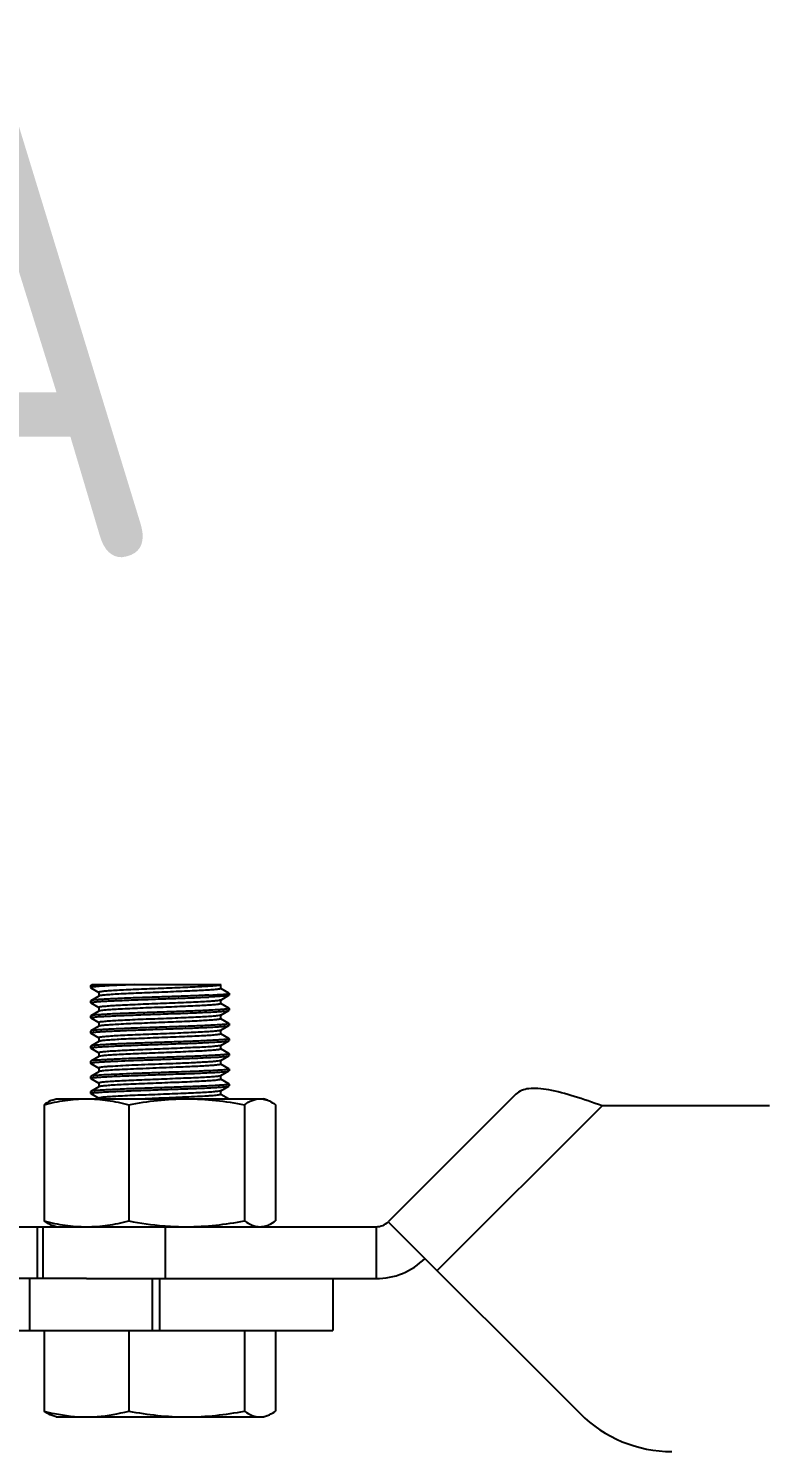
# Model space of a CAD drawing. Extents: x -427546 to -314919, y 698702 to 968782.
# Drawn here: x -406763 to -406141, y 904208 to 905403 of the extents above; entities that cross this region are included whole.
import ezdxf

# ---------------------------------------------------------------- set-up
doc = ezdxf.new("R2010")
doc.units = 0
doc.header["$LTSCALE"] = 1000
doc.header["$MEASUREMENT"] = 0
doc.layers.get('0').update_dxf_attribs({"linetype": 'CONTINUOUS'})
doc.styles.get("Standard").update_dxf_attribs({"font": 'GBENOR', "bigfont": 'GBCBIG'})

msp = doc.modelspace()

# ---------------------------------------------------------------- linework, layer by layer
at = {"linetype": 'CONTINUOUS'}
for p, q in [((-406711.3, 904599), (-406711.2, 904599.1)), ((-406711.3, 904599), (-406711.3, 904597.4)), ((-406709.9, 904599.9), (-406711.2, 904599.1)), ((-406711.2, 904597.3), (-406704.4, 904593.4)), ((-406709.9, 904599.9), (-406601.8, 904599.9)), ((-406704.4, 904593.4), (-406704.4, 904590.3)), ((-406602.2, 904599.7), (-406601.8, 904599.9)), ((-406602, 904596.6), (-406602, 904599.7)), ((-406595.3, 904592.8), (-406602, 904596.7)), ((-406602, 904587), (-406595.3, 904591)), ((-406595.1, 904592.7), (-406595.3, 904592.8)), ((-406595.1, 904591.1), (-406595.3, 904591)), ((-406595.1, 904592.7), (-406595.1, 904591.1)), ((-406711.2, 904586.4), (-406711.3, 904586.3)), ((-406711.3, 904586.3), (-406711.3, 904584.7)), ((-406711.2, 904584.6), (-406711.3, 904584.7)), ((-406704.4, 904590.3), (-406711.2, 904586.4)), ((-406711.2, 904584.6), (-406704.4, 904580.7)), ((-406704.3, 904590.4), (-406704.4, 904590.3)), ((-406704.4, 904580.7), (-406704.4, 904577.6)), ((-406602.2, 904587), (-406602, 904587)), ((-406602, 904583.9), (-406602, 904587)), ((-406595.3, 904580.1), (-406602, 904584)), ((-406595.3, 904580.1), (-406595.1, 904580)), ((-406595.1, 904580), (-406595.1, 904578.4)), ((-406711.2, 904573.7), (-406711.3, 904573.6)), ((-406711.3, 904573.6), (-406711.3, 904572)), ((-406711.2, 904571.9), (-406711.3, 904572)), ((-406704.4, 904577.6), (-406711.2, 904573.7)), ((-406711.2, 904571.9), (-406704.4, 904568)), ((-406704.3, 904577.7), (-406704.4, 904577.6)), ((-406704.4, 904568), (-406704.4, 904564.9)), ((-406704.1, 904577.8), (-406704.3, 904577.7)), ((-406602.2, 904574.3), (-406602, 904574.3)), ((-406602, 904574.3), (-406595.3, 904578.2)), ((-406602, 904571.2), (-406602, 904574.3)), ((-406595.3, 904567.4), (-406602, 904571.3)), ((-406595.3, 904578.2), (-406595.1, 904578.4)), ((-406595.3, 904567.4), (-406595.1, 904567.3)), ((-406595.1, 904567.3), (-406595.1, 904565.7)), ((-406711.2, 904561), (-406711.3, 904560.9)), ((-406711.3, 904560.9), (-406711.3, 904559.3)), ((-406711.2, 904559.2), (-406711.3, 904559.3)), ((-406704.4, 904564.9), (-406711.2, 904561)), ((-406711.2, 904559.2), (-406704.4, 904555.3)), ((-406704.3, 904565), (-406704.4, 904564.9)), ((-406704.4, 904555.3), (-406704.4, 904552.2)), ((-406602.2, 904561.5), (-406602, 904561.6)), ((-406602, 904561.6), (-406595.3, 904565.5)), ((-406602, 904558.5), (-406602, 904561.6)), ((-406595.3, 904554.7), (-406602, 904558.6)), ((-406595.3, 904565.5), (-406595.1, 904565.7)), ((-406711.2, 904548.3), (-406711.3, 904548.2)), ((-406711.3, 904548.2), (-406711.3, 904546.6)), ((-406711.2, 904546.5), (-406711.3, 904546.6)), ((-406704.4, 904552.2), (-406711.2, 904548.3)), ((-406711.2, 904546.5), (-406704.4, 904542.6)), ((-406704.3, 904552.3), (-406704.4, 904552.2)), ((-406602.2, 904548.8), (-406602, 904548.9)), ((-406602.2, 904548.8), (-406602.2, 904548.8)), ((-406602, 904548.9), (-406595.3, 904552.8)), ((-406602, 904545.8), (-406602, 904548.9)), ((-406595.3, 904542), (-406602, 904545.9)), ((-406595.3, 904554.7), (-406595.1, 904554.5)), ((-406595.3, 904552.8), (-406595.1, 904553)), ((-406595.1, 904554.5), (-406595.1, 904553)), ((-406711.2, 904535.6), (-406711.3, 904535.5)), ((-406711.3, 904535.5), (-406711.3, 904533.9)), ((-406711.2, 904533.8), (-406711.3, 904533.9)), ((-406704.4, 904539.5), (-406711.2, 904535.6)), ((-406711.2, 904533.8), (-406704.4, 904529.9)), ((-406704.4, 904542.6), (-406704.4, 904539.5)), ((-406704.3, 904539.6), (-406704.4, 904539.5)), ((-406602.2, 904536.1), (-406602, 904536.2)), ((-406602, 904536.2), (-406595.3, 904540.1)), ((-406602, 904533.1), (-406602, 904536.2)), ((-406595.3, 904529.3), (-406602, 904533.2)), ((-406595.3, 904542), (-406595.1, 904541.8)), ((-406595.3, 904540.1), (-406595.1, 904540.3)), ((-406595.1, 904541.8), (-406595.1, 904540.3)), ((-406711.2, 904522.9), (-406711.3, 904522.8)), ((-406711.3, 904522.8), (-406711.3, 904521.2)), ((-406711.2, 904521.1), (-406711.3, 904521.2)), ((-406704.4, 904526.8), (-406711.2, 904522.9)), ((-406711.2, 904521.1), (-406704.4, 904517.2)), ((-406704.4, 904529.9), (-406704.4, 904526.8)), ((-406704.3, 904526.9), (-406704.4, 904526.8)), ((-406602.2, 904523.4), (-406602, 904523.5)), ((-406602, 904523.5), (-406595.3, 904527.4)), ((-406602, 904520.4), (-406602, 904523.5)), ((-406595.3, 904516.6), (-406602, 904520.4)), ((-406595.3, 904529.3), (-406595.1, 904529.1)), ((-406595.3, 904527.4), (-406595.1, 904527.6)), ((-406595.1, 904529.1), (-406595.1, 904527.6)), ((-406711.2, 904510.2), (-406711.3, 904510.1)), ((-406711.3, 904510.1), (-406711.3, 904508.5)), ((-406711.2, 904508.4), (-406711.3, 904508.5)), ((-406704.4, 904514.1), (-406711.2, 904510.2)), ((-406711.2, 904508.4), (-406704.4, 904504.5)), ((-406704.4, 904517.2), (-406704.4, 904514.1)), ((-406704.3, 904514.2), (-406704.4, 904514.1)), ((-406602.2, 904510.7), (-406602, 904510.8)), ((-406602, 904510.8), (-406595.3, 904514.7)), ((-406602, 904507.7), (-406602, 904510.8)), ((-406595.6, 904504), (-406602, 904507.7)), ((-406595.3, 904516.6), (-406595.1, 904516.4)), ((-406595.3, 904514.7), (-406595.1, 904514.8)), ((-406595.1, 904516.4), (-406595.1, 904514.8)), ((-406354.5, 904507.8), (-406461.5, 904400.8)), ((-406750.4, 904499.1), (-406750.4, 904401.5)), ((-406743.6, 904502.9), (-406740.3, 904504)), ((-406740.3, 904504), (-406566.1, 904504)), ((-406704.4, 904504.5), (-406704.4, 904504)), ((-406679.3, 904499.1), (-406679.3, 904401.5)), ((-406582.1, 904499.1), (-406582.1, 904401.5)), ((-406562.9, 904502.9), (-406566.1, 904504)), ((-406556.1, 904499.1), (-406556.1, 904401.5)), ((-406281.9, 904498.2), (-406420.4, 904359.8)), ((-406141.4, 904498.2), (-406281.9, 904498.2)), ((-406461.5, 904400.8), (-406300.4, 904239.7)), ((-406798.4, 904396.6), (-406471.7, 904396.6)), ((-406755.9, 904353), (-406755.9, 904396.6)), ((-406751.4, 904396.6), (-406751.4, 904353)), ((-406740.3, 904396.6), (-406743.6, 904397.7)), ((-406648.7, 904396.6), (-406648.7, 904353)), ((-406566.1, 904396.6), (-406562.9, 904397.7)), ((-406471.7, 904396.6), (-406471.7, 904353)), ((-406714.7, 904353), (-406887.4, 904353)), ((-406762.2, 904309.5), (-406762.2, 904353)), ((-406714.7, 904353), (-406471.7, 904353)), ((-406659.6, 904353), (-406659.6, 904309.5)), ((-406653.2, 904309.5), (-406653.2, 904353)), ((-406508, 904353), (-406508, 904309.5)), ((-406887.4, 904309.5), (-406508, 904309.5)), ((-406750.4, 904309.5), (-406750.4, 904241.8)), ((-406679.3, 904309.5), (-406679.3, 904241.8)), ((-406582.1, 904309.5), (-406582.1, 904241.8)), ((-406556.1, 904309.5), (-406556.1, 904241.8)), ((-406740.3, 904236.9), (-406743.6, 904238)), ((-406740.3, 904236.9), (-406566.1, 904236.9)), ((-406566.1, 904236.9), (-406562.9, 904238))]:
    msp.add_line(p, q, dxfattribs=at)
for centre, radius, start, end in [((-406471.7, 904411.1), 14.5, 270, 315), ((-406629.7, 904638.5), 242, 265.1935, 265.4899), ((-406630.6, 904625.8), 229.2, 265.4618, 269.97), ((-406471.7, 904411.1), 58.1, 270, 315), ((-406223.4, 904316.7), 108.9, 225, 270)]:
    msp.add_arc(centre, radius, start, end, dxfattribs=at)
for points, knots in [([(-406674.2, 904599.9), (-406676.8, 904599.8), (-406681.8, 904599.6), (-406689, 904599.3), (-406695.4, 904599), (-406700.8, 904598.7), (-406705.1, 904598.4), (-406708, 904598.1), (-406709.7, 904597.9), (-406710.6, 904597.8), (-406711, 904597.6), (-406711.3, 904597.5), (-406711.3, 904597.4)], [0, 0, 0, 0, 0.211213, 0.405075, 0.577151, 0.723639, 0.84124, 0.927369, 0.958032, 0.980246, 0.994009, 1, 1, 1, 1]), ([(-406711.3, 904597.4), (-406711.3, 904597.4), (-406711.3, 904597.4), (-406711.2, 904597.3), (-406711.2, 904597.3)], [0, 0, 0, 0, 0.399347, 1, 1, 1, 1]), ([(-406711.2, 904599.1), (-406711, 904599.2), (-406710.5, 904599.4), (-406708.9, 904599.6), (-406707.4, 904599.8), (-406706.3, 904599.9)], [0, 0, 0, 0, 0.115704, 0.32127, 1, 1, 1, 1]), ([(-406612.2, 904591.1), (-406616.6, 904590.9), (-406626.2, 904590.4), (-406641.4, 904589.9), (-406657.5, 904589.3), (-406673.3, 904588.8), (-406685.6, 904588.3), (-406694.3, 904587.9), (-406699.7, 904587.6), (-406704.1, 904587.3), (-406707.5, 904587.1), (-406709.7, 904586.8), (-406710.9, 904586.6), (-406711.2, 904586.4)], [0, 0, 0, 0, 0.134252, 0.291373, 0.458536, 0.622095, 0.768682, 0.831793, 0.886343, 0.931217, 0.965509, 0.98855, 1, 1, 1, 1]), ([(-406602.6, 904599.5), (-406603.4, 904599.3), (-406605.5, 904599), (-406609.4, 904598.7), (-406614.9, 904598.3), (-406624.6, 904597.8), (-406638.9, 904597.2), (-406653.9, 904596.6), (-406666.3, 904596.1), (-406675.2, 904595.7), (-406683.3, 904595.4), (-406690.3, 904595), (-406695.4, 904594.7), (-406698.8, 904594.4), (-406700.7, 904594.2), (-406702.3, 904594), (-406703.4, 904593.9), (-406704, 904593.7), (-406704.4, 904593.5), (-406704.4, 904593.4)], [0, 0, 0, 0, 0.022892, 0.062149, 0.116485, 0.184035, 0.349034, 0.53441, 0.626761, 0.714589, 0.794837, 0.864719, 0.921811, 0.944929, 0.96415, 0.979322, 0.990328, 0.997134, 1, 1, 1, 1]), ([(-406602, 904596.6), (-406602, 904596.5), (-406602.5, 904596.3), (-406603.1, 904596.2), (-406604.3, 904596), (-406605.9, 904595.8), (-406608, 904595.6), (-406611.5, 904595.4), (-406616.9, 904595), (-406624.2, 904594.7), (-406632.7, 904594.3), (-406641.9, 904593.9), (-406651.5, 904593.5), (-406661.2, 904593.1), (-406670.6, 904592.8), (-406679.3, 904592.4), (-406687.1, 904592), (-406693.6, 904591.6), (-406698.7, 904591.2), (-406701.9, 904590.9), (-406703.6, 904590.6), (-406704.1, 904590.5), (-406704.3, 904590.4)], [0, 0, 0, 0, 0.002979, 0.01011, 0.021657, 0.037568, 0.057721, 0.081935, 0.141646, 0.214533, 0.297927, 0.388772, 0.483731, 0.57932, 0.672029, 0.758455, 0.835426, 0.900125, 0.95019, 0.983823, 0.994112, 1, 1, 1, 1]), ([(-406612.2, 904591.1), (-406609.8, 904591.2), (-406606.4, 904591.4), (-406602.2, 904591.7), (-406599.7, 904591.8), (-406597.8, 904592), (-406596.4, 904592.2), (-406595.7, 904592.4), (-406595.1, 904592.5), (-406595.1, 904592.7)], [0, 0, 0, 0, 0.42187, 0.59314, 0.735705, 0.848286, 0.929875, 0.980006, 1, 1, 1, 1]), ([(-406595.3, 904591), (-406595.4, 904590.9), (-406596, 904590.7), (-406597, 904590.6), (-406598.5, 904590.4), (-406601.3, 904590.1), (-406605.9, 904589.8), (-406609.9, 904589.6), (-406612.2, 904589.5)], [0, 0, 0, 0, 0.034368, 0.095688, 0.183981, 0.298624, 0.6033, 1, 1, 1, 1]), ([(-406602.2, 904599.7), (-406602.2, 904599.6), (-406602.3, 904599.6), (-406602.5, 904599.5), (-406602.6, 904599.5)], [0, 0, 0, 0, 0.189122, 1, 1, 1, 1]), ([(-406711.3, 904584.7), (-406711.3, 904584.8), (-406711, 904584.9), (-406710.6, 904585), (-406709.8, 904585.2), (-406708.2, 904585.4), (-406705.4, 904585.7), (-406701.2, 904585.9), (-406696, 904586.2), (-406689.8, 904586.5), (-406682.9, 904586.8), (-406672.5, 904587.2), (-406658.8, 904587.7), (-406642.2, 904588.3), (-406626.6, 904588.8), (-406616.7, 904589.3), (-406612.2, 904589.5)], [0, 0, 0, 0, 0.002173, 0.007141, 0.015151, 0.026213, 0.057299, 0.099789, 0.152784, 0.215146, 0.28553, 0.362415, 0.528944, 0.700408, 0.86206, 1, 1, 1, 1]), ([(-406602.2, 904587), (-406602.3, 904586.9), (-406602.9, 904586.7), (-406604.6, 904586.4), (-406607.8, 904586.1), (-406612.8, 904585.7), (-406619.4, 904585.4), (-406627.1, 904585), (-406635.9, 904584.6), (-406645.3, 904584.2), (-406655, 904583.9), (-406664.6, 904583.5), (-406673.8, 904583.1), (-406682.2, 904582.7), (-406689.6, 904582.3), (-406694.9, 904582), (-406698.5, 904581.7), (-406700.5, 904581.5), (-406702.1, 904581.4), (-406703.4, 904581.2), (-406704, 904581), (-406704.4, 904580.8), (-406704.4, 904580.7)], [0, 0, 0, 0, 0.005873, 0.016149, 0.049758, 0.099805, 0.164491, 0.241457, 0.327882, 0.420596, 0.516193, 0.611164, 0.702021, 0.785429, 0.858328, 0.91805, 0.94227, 0.962424, 0.97834, 0.989887, 0.997022, 1, 1, 1, 1]), ([(-406602, 904583.9), (-406602, 904583.8), (-406602.5, 904583.6), (-406603.1, 904583.5), (-406604.3, 904583.3), (-406605.8, 904583.1), (-406607.8, 904582.9), (-406611.3, 904582.7), (-406616.5, 904582.3), (-406623.7, 904582), (-406632, 904581.6), (-406641.1, 904581.2), (-406650.5, 904580.8), (-406660.1, 904580.5), (-406669.4, 904580.1), (-406678.2, 904579.7), (-406686, 904579.3), (-406692.7, 904579), (-406697.9, 904578.6), (-406701.6, 904578.2), (-406703.5, 904578), (-406704.1, 904577.8)], [0, 0, 0, 0, 0.002924, 0.0099, 0.021186, 0.036743, 0.056446, 0.080134, 0.138588, 0.210032, 0.291918, 0.381318, 0.475031, 0.569704, 0.661945, 0.748452, 0.826132, 0.892206, 0.944323, 0.980649, 1, 1, 1, 1]), ([(-406595.1, 904580), (-406595.1, 904579.8), (-406595.7, 904579.7), (-406596.4, 904579.5), (-406597.8, 904579.3), (-406599.7, 904579.1), (-406602.2, 904578.9), (-406606.4, 904578.7), (-406609.8, 904578.5), (-406612.2, 904578.4)], [0, 0, 0, 0, 0.020035, 0.0702, 0.151811, 0.264397, 0.406958, 0.578212, 1, 1, 1, 1]), ([(-406711.3, 904572), (-406711.3, 904572.1), (-406711, 904572.2), (-406710.6, 904572.3), (-406709.8, 904572.5), (-406708.2, 904572.7), (-406705.4, 904573), (-406701.2, 904573.2), (-406696, 904573.5), (-406689.8, 904573.8), (-406682.9, 904574.1), (-406672.5, 904574.5), (-406658.8, 904575), (-406642.2, 904575.6), (-406626.6, 904576.1), (-406616.7, 904576.6), (-406612.2, 904576.8)], [0, 0, 0, 0, 0.002178, 0.007152, 0.015169, 0.026237, 0.057333, 0.09983, 0.15283, 0.215192, 0.285574, 0.362456, 0.52898, 0.700433, 0.86207, 1, 1, 1, 1]), ([(-406612.2, 904578.4), (-406616.6, 904578.1), (-406626.2, 904577.7), (-406641.4, 904577.2), (-406657.5, 904576.6), (-406673.3, 904576.1), (-406685.6, 904575.6), (-406694.3, 904575.2), (-406699.7, 904574.9), (-406704.1, 904574.6), (-406707.5, 904574.4), (-406709.7, 904574.1), (-406710.9, 904573.9), (-406711.2, 904573.7)], [0, 0, 0, 0, 0.134248, 0.291365, 0.458529, 0.622083, 0.768673, 0.831788, 0.88634, 0.931214, 0.965507, 0.988548, 1, 1, 1, 1]), ([(-406602.2, 904574.3), (-406602.3, 904574.2), (-406602.9, 904574), (-406604.6, 904573.7), (-406607.8, 904573.4), (-406612.8, 904573), (-406619.4, 904572.7), (-406627.1, 904572.3), (-406635.9, 904571.9), (-406645.3, 904571.5), (-406655, 904571.1), (-406664.6, 904570.8), (-406673.8, 904570.4), (-406682.2, 904570), (-406689.6, 904569.6), (-406694.9, 904569.3), (-406698.5, 904569), (-406700.5, 904568.8), (-406702.1, 904568.7), (-406703.4, 904568.5), (-406704, 904568.3), (-406704.4, 904568.1), (-406704.4, 904568)], [0, 0, 0, 0, 0.005875, 0.016149, 0.049759, 0.099805, 0.164492, 0.241457, 0.327882, 0.420594, 0.516191, 0.611162, 0.702019, 0.785427, 0.858326, 0.918049, 0.942268, 0.962424, 0.978338, 0.989888, 0.99702, 1, 1, 1, 1]), ([(-406602, 904571.2), (-406602, 904571.1), (-406602.5, 904570.9), (-406603.1, 904570.8), (-406604.3, 904570.6), (-406605.9, 904570.4), (-406608, 904570.2), (-406611.5, 904570), (-406616.9, 904569.6), (-406624.2, 904569.2), (-406632.7, 904568.9), (-406641.9, 904568.5), (-406651.5, 904568.1), (-406661.2, 904567.7), (-406670.6, 904567.3), (-406679.3, 904567), (-406687.1, 904566.6), (-406693.6, 904566.2), (-406698.7, 904565.8), (-406701.9, 904565.5), (-406703.6, 904565.2), (-406704.1, 904565.1), (-406704.3, 904565)], [0, 0, 0, 0, 0.002979, 0.01011, 0.021657, 0.037569, 0.057721, 0.081935, 0.141646, 0.214533, 0.297927, 0.388772, 0.483732, 0.579321, 0.67203, 0.758455, 0.835427, 0.900125, 0.95019, 0.983823, 0.994112, 1, 1, 1, 1]), ([(-406612.2, 904576.8), (-406609.9, 904576.9), (-406605.9, 904577.1), (-406601.3, 904577.4), (-406598.5, 904577.7), (-406597, 904577.8), (-406596, 904578), (-406595.4, 904578.2), (-406595.3, 904578.2)], [0, 0, 0, 0, 0.396702, 0.701374, 0.816021, 0.904313, 0.965635, 1, 1, 1, 1]), ([(-406595.1, 904567.3), (-406595.1, 904567.1), (-406595.7, 904567), (-406596.4, 904566.8), (-406597.8, 904566.6), (-406599.7, 904566.4), (-406602.2, 904566.2), (-406606.4, 904566), (-406609.8, 904565.8), (-406612.2, 904565.7)], [0, 0, 0, 0, 0.020036, 0.070205, 0.151815, 0.264402, 0.40696, 0.57821, 1, 1, 1, 1]), ([(-406711.3, 904559.3), (-406711.3, 904559.4), (-406711, 904559.5), (-406710.6, 904559.6), (-406709.8, 904559.8), (-406708.2, 904560), (-406705.4, 904560.3), (-406701.2, 904560.5), (-406696, 904560.8), (-406689.8, 904561.1), (-406682.9, 904561.4), (-406672.5, 904561.8), (-406658.8, 904562.3), (-406642.2, 904562.9), (-406626.6, 904563.4), (-406616.7, 904563.9), (-406612.2, 904564.1)], [0, 0, 0, 0, 0.002176, 0.007147, 0.015161, 0.026226, 0.057318, 0.099812, 0.152812, 0.215177, 0.285562, 0.362446, 0.528971, 0.70043, 0.86207, 1, 1, 1, 1]), ([(-406612.2, 904565.7), (-406616.6, 904565.4), (-406626.2, 904565), (-406641.4, 904564.5), (-406657.5, 904563.9), (-406673.3, 904563.4), (-406685.6, 904562.9), (-406694.3, 904562.5), (-406699.7, 904562.2), (-406704.1, 904561.9), (-406707.5, 904561.7), (-406709.7, 904561.4), (-406710.9, 904561.2), (-406711.2, 904561)], [0, 0, 0, 0, 0.134249, 0.291363, 0.458528, 0.622088, 0.768678, 0.831792, 0.886344, 0.931218, 0.96551, 0.98855, 1, 1, 1, 1]), ([(-406602.2, 904561.5), (-406602.3, 904561.4), (-406602.9, 904561.3), (-406604.6, 904561), (-406607.8, 904560.7), (-406612.8, 904560.3), (-406619.4, 904560), (-406627.1, 904559.6), (-406635.9, 904559.2), (-406645.3, 904558.8), (-406655, 904558.4), (-406664.6, 904558.1), (-406673.8, 904557.7), (-406682.2, 904557.3), (-406689.6, 904556.9), (-406694.9, 904556.6), (-406698.5, 904556.3), (-406700.5, 904556.1), (-406702.1, 904555.9), (-406703.4, 904555.8), (-406704, 904555.6), (-406704.4, 904555.4), (-406704.4, 904555.3)], [0, 0, 0, 0, 0.005873, 0.016149, 0.049758, 0.099805, 0.164491, 0.241456, 0.327881, 0.420594, 0.516191, 0.611162, 0.702019, 0.785427, 0.858327, 0.918049, 0.942268, 0.962424, 0.978339, 0.989888, 0.997022, 1, 1, 1, 1]), ([(-406602, 904558.5), (-406602, 904558.4), (-406602.5, 904558.2), (-406603.1, 904558.1), (-406604.3, 904557.9), (-406605.9, 904557.7), (-406608, 904557.5), (-406611.5, 904557.2), (-406616.9, 904556.9), (-406624.2, 904556.5), (-406632.7, 904556.2), (-406641.9, 904555.8), (-406651.5, 904555.4), (-406661.2, 904555), (-406670.6, 904554.6), (-406679.3, 904554.3), (-406687.1, 904553.9), (-406693.6, 904553.5), (-406698.7, 904553.1), (-406701.9, 904552.8), (-406703.6, 904552.5), (-406704.1, 904552.4), (-406704.3, 904552.3)], [0, 0, 0, 0, 0.002979, 0.010111, 0.021657, 0.037569, 0.057721, 0.081936, 0.141647, 0.214533, 0.297928, 0.388772, 0.483731, 0.57932, 0.672029, 0.758454, 0.835426, 0.900125, 0.95019, 0.983823, 0.99411, 1, 1, 1, 1]), ([(-406612.2, 904564.1), (-406609.9, 904564.2), (-406605.9, 904564.4), (-406601.3, 904564.7), (-406598.5, 904565), (-406597, 904565.1), (-406596, 904565.3), (-406595.4, 904565.4), (-406595.3, 904565.5)], [0, 0, 0, 0, 0.396701, 0.701381, 0.816026, 0.904316, 0.965635, 1, 1, 1, 1]), ([(-406711.3, 904546.6), (-406711.3, 904546.7), (-406711, 904546.8), (-406710.6, 904546.9), (-406709.8, 904547.1), (-406708.2, 904547.3), (-406705.4, 904547.5), (-406701.2, 904547.8), (-406696, 904548.1), (-406689.8, 904548.4), (-406682.9, 904548.7), (-406672.5, 904549.1), (-406658.8, 904549.6), (-406642.2, 904550.2), (-406626.6, 904550.7), (-406616.7, 904551.1), (-406612.2, 904551.4)], [0, 0, 0, 0, 0.002173, 0.007141, 0.015152, 0.026215, 0.057302, 0.099793, 0.152787, 0.215148, 0.285531, 0.362416, 0.528944, 0.700406, 0.862059, 1, 1, 1, 1]), ([(-406612.2, 904553), (-406616.6, 904552.7), (-406626.2, 904552.3), (-406641.4, 904551.8), (-406657.5, 904551.2), (-406673.3, 904550.7), (-406685.6, 904550.2), (-406694.3, 904549.8), (-406699.7, 904549.5), (-406704.1, 904549.2), (-406707.5, 904549), (-406709.7, 904548.7), (-406710.9, 904548.5), (-406711.2, 904548.3)], [0, 0, 0, 0, 0.134252, 0.291373, 0.458536, 0.622093, 0.768681, 0.831792, 0.886342, 0.931216, 0.965508, 0.988549, 1, 1, 1, 1]), ([(-406602.2, 904548.8), (-406602.8, 904548.6), (-406604.6, 904548.4), (-406608.1, 904547.9), (-406613.3, 904547.6), (-406619.9, 904547.2), (-406627.7, 904546.9), (-406636.5, 904546.5), (-406645.8, 904546.1), (-406655.4, 904545.7), (-406665, 904545.3), (-406674.1, 904545), (-406682.5, 904544.6), (-406689.8, 904544.2), (-406695.1, 904543.9), (-406698.6, 904543.6), (-406700.6, 904543.4), (-406702.2, 904543.2), (-406703.4, 904543), (-406704, 904542.9), (-406704.4, 904542.7), (-406704.4, 904542.6)], [0, 0, 0, 0, 0.017708, 0.05266, 0.103733, 0.169109, 0.246432, 0.332901, 0.425384, 0.520527, 0.614878, 0.705016, 0.787672, 0.859852, 0.918947, 0.942904, 0.962836, 0.978574, 0.989993, 0.997048, 1, 1, 1, 1]), ([(-406602, 904545.8), (-406602, 904545.7), (-406602.4, 904545.5), (-406603.1, 904545.4), (-406604.2, 904545.2), (-406605.8, 904545), (-406607.7, 904544.8), (-406611.2, 904544.6), (-406616.3, 904544.2), (-406623.4, 904543.9), (-406631.6, 904543.5), (-406640.6, 904543.1), (-406653.1, 904542.6), (-406665.5, 904542.1), (-406677.5, 904541.6), (-406685.4, 904541.3), (-406692.1, 904540.9), (-406697.5, 904540.5), (-406701.3, 904540.2), (-406703.3, 904539.9), (-406704, 904539.7)], [0, 0, 0, 0, 0.002894, 0.009781, 0.02092, 0.036276, 0.055728, 0.079118, 0.13686, 0.207489, 0.288521, 0.377101, 0.470105, 0.65622, 0.742765, 0.820836, 0.887682, 0.940956, 0.978809, 1, 1, 1, 1]), ([(-406595.1, 904554.5), (-406595.1, 904554.4), (-406595.7, 904554.3), (-406596.4, 904554.1), (-406597.8, 904553.9), (-406599.7, 904553.7), (-406602.2, 904553.5), (-406606.4, 904553.3), (-406609.8, 904553.1), (-406612.2, 904553)], [0, 0, 0, 0, 0.019992, 0.07012, 0.151708, 0.264289, 0.406858, 0.578132, 1, 1, 1, 1]), ([(-406612.2, 904551.4), (-406609.9, 904551.5), (-406605.9, 904551.7), (-406601.3, 904552), (-406598.5, 904552.3), (-406597, 904552.4), (-406596, 904552.6), (-406595.4, 904552.7), (-406595.3, 904552.8)], [0, 0, 0, 0, 0.396698, 0.701379, 0.816025, 0.904316, 0.965635, 1, 1, 1, 1]), ([(-406711.3, 904533.9), (-406711.3, 904534.1), (-406710.6, 904534.2), (-406709.6, 904534.4), (-406707.6, 904534.6), (-406705, 904534.9), (-406701.7, 904535.1), (-406697.8, 904535.3), (-406693.3, 904535.5), (-406686.2, 904535.9), (-406676.5, 904536.3), (-406663.9, 904536.7), (-406650.9, 904537.2), (-406642, 904537.5), (-406637.6, 904537.6)], [0, 0, 0, 0, 0.006089, 0.021965, 0.047862, 0.083507, 0.128456, 0.182129, 0.243816, 0.312711, 0.468386, 0.640968, 0.821337, 1, 1, 1, 1]), ([(-406612.2, 904540.3), (-406616.6, 904540), (-406626.2, 904539.6), (-406641.4, 904539.1), (-406657.5, 904538.5), (-406673.3, 904538), (-406685.6, 904537.5), (-406694.3, 904537.1), (-406699.7, 904536.8), (-406704.1, 904536.5), (-406707.5, 904536.3), (-406709.7, 904536), (-406710.9, 904535.8), (-406711.2, 904535.6)], [0, 0, 0, 0, 0.134247, 0.291362, 0.458526, 0.62208, 0.768671, 0.831786, 0.886339, 0.931214, 0.965507, 0.988549, 1, 1, 1, 1]), ([(-406639.5, 904533.6), (-406643.4, 904533.5), (-406651.2, 904533.2), (-406662.7, 904532.7), (-406673.7, 904532.3), (-406683.6, 904531.8), (-406691, 904531.4), (-406696, 904531.1), (-406698.9, 904530.9), (-406701.2, 904530.7), (-406702.9, 904530.4), (-406703.8, 904530.2), (-406704.4, 904530.1), (-406704.4, 904529.9)], [0, 0, 0, 0, 0.178582, 0.358861, 0.531361, 0.686977, 0.817516, 0.87118, 0.916131, 0.951795, 0.977729, 0.993682, 1, 1, 1, 1]), ([(-406602.2, 904536.1), (-406602.5, 904535.9), (-406603.7, 904535.8), (-406606, 904535.4), (-406609.4, 904535.2), (-406613.9, 904534.9), (-406619.2, 904534.6), (-406627.9, 904534.1), (-406634.7, 904533.8), (-406639.5, 904533.6)], [0, 0, 0, 0, 0.031519, 0.093975, 0.186286, 0.30637, 0.451441, 0.618071, 1, 1, 1, 1]), ([(-406602, 904533.1), (-406602, 904533), (-406602.3, 904532.9), (-406602.8, 904532.7), (-406603.7, 904532.6), (-406605.4, 904532.3), (-406608.4, 904532.1), (-406612.8, 904531.8), (-406618.3, 904531.4), (-406624.7, 904531.1), (-406631.9, 904530.8), (-406636.9, 904530.6), (-406639.5, 904530.5)], [0, 0, 0, 0, 0.006256, 0.020361, 0.043043, 0.074306, 0.161877, 0.280955, 0.428478, 0.600577, 0.792785, 1, 1, 1, 1]), ([(-406637.6, 904537.6), (-406635.3, 904537.7), (-406626.8, 904538), (-406618.3, 904538.4), (-406612.2, 904538.7)], [0, 0, 0, 0, 0.276123, 1, 1, 1, 1]), ([(-406595.1, 904541.8), (-406595.1, 904541.7), (-406595.7, 904541.6), (-406596.4, 904541.4), (-406597.8, 904541.2), (-406599.7, 904541), (-406602.2, 904540.8), (-406606.4, 904540.6), (-406609.8, 904540.4), (-406612.2, 904540.3)], [0, 0, 0, 0, 0.020043, 0.070215, 0.15183, 0.264417, 0.406977, 0.578226, 1, 1, 1, 1]), ([(-406612.2, 904538.7), (-406609.9, 904538.8), (-406605.9, 904539), (-406601.3, 904539.3), (-406598.5, 904539.6), (-406597, 904539.7), (-406596, 904539.9), (-406595.4, 904540), (-406595.3, 904540.1)], [0, 0, 0, 0, 0.396703, 0.701376, 0.816022, 0.904313, 0.965635, 1, 1, 1, 1]), ([(-406711.3, 904521.2), (-406711.3, 904521.3), (-406711, 904521.4), (-406710.6, 904521.5), (-406709.8, 904521.7), (-406708.2, 904521.9), (-406705.4, 904522.1), (-406701.2, 904522.4), (-406696, 904522.7), (-406689.8, 904523), (-406682.9, 904523.3), (-406672.5, 904523.7), (-406658.8, 904524.2), (-406642.2, 904524.8), (-406626.6, 904525.3), (-406616.7, 904525.7), (-406612.2, 904526)], [0, 0, 0, 0, 0.002173, 0.007142, 0.015153, 0.026216, 0.057304, 0.099796, 0.152793, 0.215157, 0.285542, 0.362427, 0.528954, 0.700418, 0.862065, 1, 1, 1, 1]), ([(-406637.6, 904526.5), (-406641.9, 904526.4), (-406650.4, 904526.1), (-406663.1, 904525.6), (-406675.3, 904525.2), (-406686.4, 904524.7), (-406695.8, 904524.3), (-406702.5, 904523.9), (-406706.6, 904523.6), (-406708.8, 904523.4), (-406710.2, 904523.2), (-406711, 904523), (-406711.2, 904522.9)], [0, 0, 0, 0, 0.17307, 0.348034, 0.516277, 0.669479, 0.8001, 0.901708, 0.940017, 0.969349, 0.989377, 1, 1, 1, 1]), ([(-406602.5, 904523.3), (-406603.2, 904523.1), (-406605.2, 904522.8), (-406609.1, 904522.5), (-406614.5, 904522.1), (-406621.2, 904521.7), (-406629.1, 904521.4), (-406641.1, 904520.9), (-406653.5, 904520.4), (-406666, 904519.9), (-406674.9, 904519.5), (-406683.1, 904519.1), (-406690.2, 904518.8), (-406695.3, 904518.5), (-406698.7, 904518.2), (-406700.7, 904518), (-406702.2, 904517.8), (-406703.4, 904517.6), (-406704, 904517.5), (-406704.4, 904517.3), (-406704.4, 904517.2)], [0, 0, 0, 0, 0.021609, 0.059807, 0.113343, 0.180363, 0.25852, 0.345073, 0.531007, 0.62385, 0.712245, 0.793084, 0.863529, 0.921111, 0.944434, 0.963829, 0.979139, 0.990246, 0.997113, 1, 1, 1, 1]), ([(-406639.5, 904530.5), (-406647, 904530.2), (-406658.1, 904529.7), (-406672.5, 904529.1), (-406682.3, 904528.7), (-406690.6, 904528.3), (-406696.5, 904527.9), (-406700.2, 904527.6), (-406702.1, 904527.4), (-406703.4, 904527.2), (-406704.1, 904527), (-406704.3, 904526.9)], [0, 0, 0, 0, 0.346507, 0.514134, 0.666976, 0.797572, 0.89956, 0.938228, 0.96803, 0.988654, 1, 1, 1, 1]), ([(-406602, 904520.4), (-406602, 904520.3), (-406602.5, 904520.1), (-406603.1, 904520), (-406604.3, 904519.8), (-406605.9, 904519.6), (-406608, 904519.4), (-406611.5, 904519.1), (-406616.9, 904518.8), (-406624.2, 904518.4), (-406632.7, 904518), (-406641.9, 904517.7), (-406651.5, 904517.3), (-406661.2, 904516.9), (-406670.6, 904516.5), (-406679.3, 904516.1), (-406687.1, 904515.8), (-406693.6, 904515.4), (-406698.7, 904515), (-406701.9, 904514.7), (-406703.6, 904514.4), (-406704.1, 904514.3), (-406704.3, 904514.2)], [0, 0, 0, 0, 0.002978, 0.010111, 0.021657, 0.037569, 0.05772, 0.081936, 0.141647, 0.214533, 0.297928, 0.388772, 0.483731, 0.57932, 0.672029, 0.758455, 0.835427, 0.900125, 0.95019, 0.983823, 0.99411, 1, 1, 1, 1]), ([(-406612.2, 904527.5), (-406614, 904527.5), (-406622.5, 904527.1), (-406631, 904526.7), (-406637.6, 904526.5)], [0, 0, 0, 0, 0.219735, 1, 1, 1, 1]), ([(-406595.1, 904529.1), (-406595.1, 904529), (-406595.7, 904528.9), (-406596.4, 904528.7), (-406597.8, 904528.5), (-406599.7, 904528.3), (-406602.2, 904528.1), (-406606.4, 904527.8), (-406609.8, 904527.7), (-406612.2, 904527.5)], [0, 0, 0, 0, 0.020015, 0.070166, 0.151766, 0.264352, 0.406913, 0.578172, 1, 1, 1, 1]), ([(-406612.2, 904526), (-406609.9, 904526.1), (-406605.9, 904526.3), (-406601.3, 904526.6), (-406598.5, 904526.9), (-406597, 904527), (-406596, 904527.2), (-406595.4, 904527.3), (-406595.3, 904527.4)], [0, 0, 0, 0, 0.396699, 0.701381, 0.816026, 0.904317, 0.965635, 1, 1, 1, 1]), ([(-406711.3, 904508.5), (-406711.3, 904508.6), (-406711, 904508.7), (-406710.6, 904508.8), (-406709.8, 904509), (-406708.2, 904509.2), (-406705.4, 904509.4), (-406701.2, 904509.7), (-406696, 904510), (-406689.8, 904510.3), (-406682.9, 904510.6), (-406672.5, 904511), (-406658.8, 904511.5), (-406642.2, 904512.1), (-406626.6, 904512.6), (-406616.7, 904513), (-406612.2, 904513.3)], [0, 0, 0, 0, 0.002175, 0.007144, 0.015156, 0.02622, 0.05731, 0.099803, 0.152798, 0.215159, 0.285541, 0.362425, 0.528953, 0.700413, 0.862061, 1, 1, 1, 1]), ([(-406612.2, 904514.8), (-406616.6, 904514.6), (-406626.2, 904514.2), (-406641.4, 904513.7), (-406657.5, 904513.1), (-406673.3, 904512.6), (-406685.6, 904512.1), (-406694.3, 904511.7), (-406699.7, 904511.4), (-406704.1, 904511.1), (-406707.5, 904510.9), (-406709.7, 904510.5), (-406710.9, 904510.4), (-406711.2, 904510.2)], [0, 0, 0, 0, 0.134252, 0.291373, 0.458535, 0.622091, 0.768679, 0.831791, 0.886341, 0.931215, 0.965508, 0.988549, 1, 1, 1, 1]), ([(-406602.2, 904510.7), (-406602.3, 904510.6), (-406602.9, 904510.5), (-406604.6, 904510.2), (-406607.8, 904509.9), (-406612.8, 904509.5), (-406619.4, 904509.1), (-406627.1, 904508.8), (-406635.9, 904508.4), (-406645.3, 904508), (-406655, 904507.6), (-406664.6, 904507.2), (-406673.8, 904506.9), (-406682.2, 904506.5), (-406689.6, 904506.1), (-406694.9, 904505.8), (-406698.5, 904505.5), (-406700.5, 904505.3), (-406702.1, 904505.1), (-406703.4, 904504.9), (-406704, 904504.8), (-406704.4, 904504.6), (-406704.4, 904504.5)], [0, 0, 0, 0, 0.005876, 0.016149, 0.049758, 0.099805, 0.164491, 0.241457, 0.327882, 0.420595, 0.516192, 0.611162, 0.702019, 0.785427, 0.858326, 0.918048, 0.942268, 0.962423, 0.978339, 0.989887, 0.997021, 1, 1, 1, 1]), ([(-406602, 904507.7), (-406602, 904507.6), (-406602.7, 904507.4), (-406603.5, 904507.2), (-406605.2, 904507), (-406607.4, 904506.7), (-406610.2, 904506.5), (-406615, 904506.2), (-406622.2, 904505.8), (-406631.8, 904505.4), (-406642.6, 904504.9), (-406653.9, 904504.5), (-406661.6, 904504.2), (-406665.4, 904504)], [0, 0, 0, 0, 0.006286, 0.022093, 0.047782, 0.083115, 0.127681, 0.18092, 0.310633, 0.465683, 0.638189, 0.81937, 1, 1, 1, 1]), ([(-406595.1, 904516.4), (-406595.1, 904516.3), (-406595.7, 904516.2), (-406596.4, 904516), (-406597.8, 904515.8), (-406599.7, 904515.6), (-406602.2, 904515.4), (-406606.4, 904515.1), (-406609.8, 904515), (-406612.2, 904514.8)], [0, 0, 0, 0, 0.020002, 0.070139, 0.151732, 0.264313, 0.40688, 0.57815, 1, 1, 1, 1]), ([(-406612.2, 904513.3), (-406609.9, 904513.4), (-406605.9, 904513.6), (-406601.3, 904513.9), (-406598.5, 904514.2), (-406597, 904514.3), (-406596, 904514.5), (-406595.4, 904514.6), (-406595.3, 904514.7)], [0, 0, 0, 0, 0.396697, 0.701375, 0.816023, 0.904315, 0.965635, 1, 1, 1, 1]), ([(-406281.9, 904498.2), (-406289.8, 904500.9), (-406304.5, 904506), (-406322.5, 904511), (-406335.3, 904512.8), (-406344.9, 904512.9), (-406351.7, 904510.6), (-406354.5, 904507.8)], [0, 0, 0, 0, 0.328857, 0.618406, 0.739037, 0.8414, 1, 1, 1, 1]), ([(-406750.4, 904499.1), (-406744.6, 904500.6), (-406732.8, 904503.1), (-406720.8, 904504), (-406714.8, 904504)], [0, 0, 0, 0, 0.502209, 1, 1, 1, 1]), ([(-406743.4, 904502.9), (-406744, 904502.7), (-406746.5, 904501.7), (-406748.8, 904500.3), (-406750.4, 904499.1)], [0, 0, 0, 0, 0.238306, 1, 1, 1, 1]), ([(-406714.8, 904504), (-406708.9, 904504), (-406696.9, 904503.1), (-406685.1, 904500.6), (-406679.3, 904499.1)], [0, 0, 0, 0, 0.497791, 1, 1, 1, 1]), ([(-406582.1, 904499.1), (-406580.1, 904500.5), (-406576, 904503), (-406571.3, 904504), (-406569.1, 904504)], [0, 0, 0, 0, 0.526507, 1, 1, 1, 1]), ([(-406569.1, 904504), (-406568.6, 904504), (-406566.5, 904503.9), (-406564.5, 904503.4), (-406563, 904502.9)], [0, 0, 0, 0, 0.24568, 1, 1, 1, 1]), ([(-406563, 904502.9), (-406562.4, 904502.7), (-406560, 904501.7), (-406557.7, 904500.3), (-406556.1, 904499.1)], [0, 0, 0, 0, 0.238306, 1, 1, 1, 1]), ([(-406743.4, 904397.7), (-406744, 904397.9), (-406746.5, 904398.9), (-406748.8, 904400.3), (-406750.4, 904401.5)], [0, 0, 0, 0, 0.238306, 1, 1, 1, 1]), ([(-406750.4, 904401.5), (-406744.6, 904400), (-406732.8, 904397.5), (-406720.8, 904396.6), (-406714.8, 904396.6)], [0, 0, 0, 0, 0.502209, 1, 1, 1, 1]), ([(-406714.8, 904396.6), (-406708.9, 904396.6), (-406696.9, 904397.5), (-406685.1, 904400), (-406679.3, 904401.5)], [0, 0, 0, 0, 0.497791, 1, 1, 1, 1]), ([(-406582.1, 904401.5), (-406580.1, 904400.1), (-406576, 904397.6), (-406571.3, 904396.6), (-406569.1, 904396.6)], [0, 0, 0, 0, 0.526507, 1, 1, 1, 1]), ([(-406563, 904397.7), (-406562.4, 904397.9), (-406560, 904398.9), (-406557.7, 904400.3), (-406556.1, 904401.5)], [0, 0, 0, 0, 0.238306, 1, 1, 1, 1]), ([(-406569.1, 904396.6), (-406568.6, 904396.6), (-406566.5, 904396.7), (-406564.5, 904397.2), (-406563, 904397.7)], [0, 0, 0, 0, 0.24568, 1, 1, 1, 1]), ([(-406743.4, 904238), (-406744, 904238.2), (-406746.5, 904239.2), (-406748.8, 904240.6), (-406750.4, 904241.8)], [0, 0, 0, 0, 0.238306, 1, 1, 1, 1]), ([(-406750.4, 904241.8), (-406747.5, 904241), (-406735.8, 904238.3), (-406723.8, 904236.9), (-406714.8, 904236.9)], [0, 0, 0, 0, 0.252048, 1, 1, 1, 1]), ([(-406714.8, 904236.9), (-406711.8, 904236.9), (-406699.9, 904237.3), (-406688, 904239.5), (-406679.3, 904241.8)], [0, 0, 0, 0, 0.248826, 1, 1, 1, 1]), ([(-406582.1, 904241.8), (-406580.1, 904240.3), (-406576, 904237.9), (-406571.3, 904236.9), (-406569.1, 904236.9)], [0, 0, 0, 0, 0.526507, 1, 1, 1, 1]), ([(-406569.1, 904236.9), (-406567.5, 904236.9), (-406565.5, 904237.2), (-406563.5, 904237.8), (-406563, 904238)], [0, 0, 0, 0, 0.743021, 1, 1, 1, 1]), ([(-406563, 904238), (-406562.4, 904238.2), (-406560, 904239.2), (-406557.7, 904240.6), (-406556.1, 904241.8)], [0, 0, 0, 0, 0.238306, 1, 1, 1, 1])]:
    msp.add_open_spline(points, degree=3, knots=knots, dxfattribs=at)
for points in [[(-406704, 904539.7), (-406704.1, 904539.7), (-406704.2, 904539.6), (-406704.3, 904539.6)], [(-406602.2, 904523.4), (-406602.3, 904523.4), (-406602.4, 904523.3), (-406602.5, 904523.3)], [(-406679.3, 904499.1), (-406663.3, 904502.1), (-406647, 904504), (-406630.7, 904504)], [(-406630.7, 904504), (-406614.4, 904504), (-406598.1, 904502.1), (-406582.1, 904499.1)], [(-406679.3, 904401.5), (-406669.6, 904399.7), (-406659.8, 904398.2), (-406649.9, 904397.4)], [(-406630.7, 904396.6), (-406614.4, 904396.6), (-406598.1, 904398.5), (-406582.1, 904401.5)], [(-406679.3, 904241.8), (-406663.3, 904238.8), (-406647, 904236.9), (-406630.7, 904236.9)], [(-406630.7, 904236.9), (-406614.4, 904236.9), (-406598.1, 904238.8), (-406582.1, 904241.8)]]:
    msp.add_open_spline(points, degree=3, dxfattribs=at)

# ---------------------------------------------------------------- texts
msp.add_text('可调式铰链A', height=400, rotation=360).set_placement((-408389.8, 904958.8))

doc.saveas('drawing.dxf')
